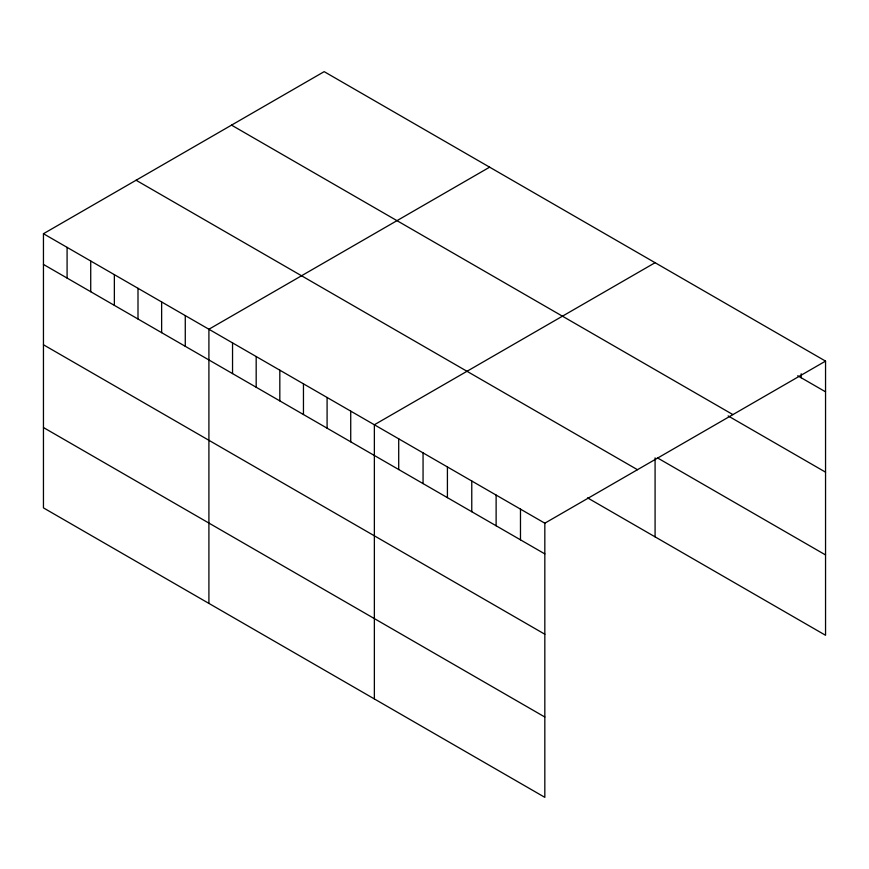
<?xml version="1.0" encoding="UTF-8"?>
<svg xmlns="http://www.w3.org/2000/svg" width="869" height="869" viewBox="0 0 869 869"><rect width="100%" height="100%" fill="white"/><g stroke="black" fill="none" stroke-linecap="round" stroke-linejoin="round"><path stroke-width="1.3" d="M43.45 233.718L544.83 523.192L544.83 797.351L43.45 507.887L43.45 233.718L324.17 71.649L825.55 361.113L825.55 635.282L587.553 497.872M489.627 167.174L208.908 329.242L208.908 603.412M655.085 262.699L374.365 424.767L374.365 698.937M544.83 523.192L825.55 361.113M797.72 375.756L825.55 391.821M231.534 125.136L732.915 414.6M728.135 415.925L825.55 472.16M657.399 457.854L825.55 554.933M136.085 180.241L637.466 469.705M43.45 264.426L544.83 553.89M43.45 344.765L544.83 634.24M43.45 427.537L544.83 717.012M801.196 373.757L801.196 377.765M655.085 457.854L655.085 536.857M520.477 509.125L520.477 539.834M496.123 495.069L496.123 525.778M471.769 481.013L471.769 511.711M447.416 466.946L447.416 497.655M423.062 452.89L423.062 483.598M398.708 438.834L398.708 469.532M350.728 411.124L350.728 441.832M327.092 397.481L327.092 428.178M303.455 383.837L303.455 414.535M279.818 370.183L279.818 400.891M256.181 356.54L256.181 387.248M232.544 342.897L232.544 373.594M185.271 315.599L185.271 346.307M161.634 301.956L161.634 332.653M137.997 288.312L137.997 319.01M114.36 274.658L114.36 305.367M90.724 261.015L90.724 291.723M67.087 247.372L67.087 278.069"/></g></svg>
